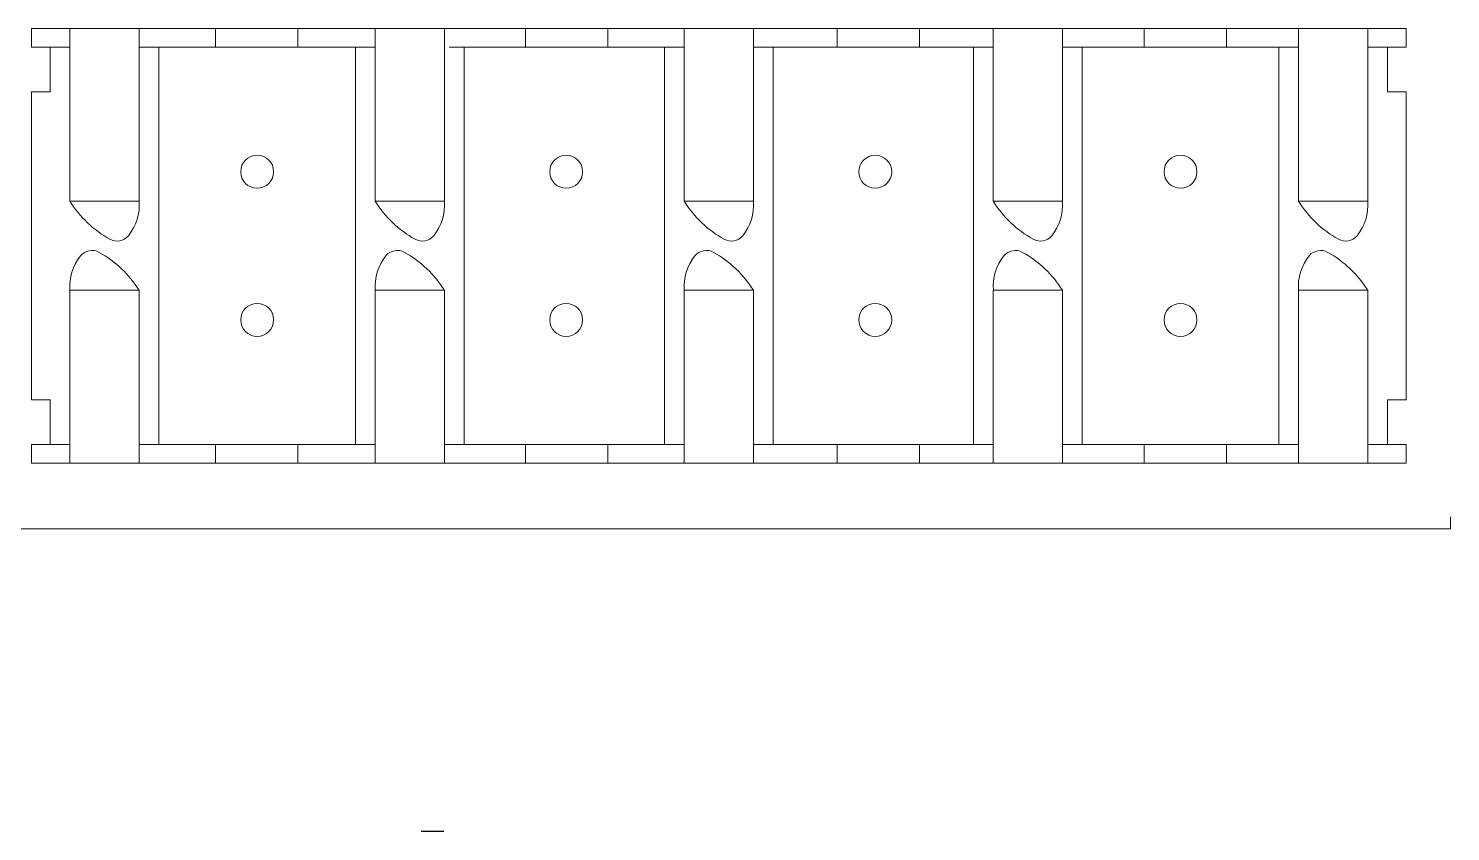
# Model space of a CAD drawing. Header units: millimetres. Extents: x -1589 to 88627, y 12943 to 76663.
# Drawn here: x 40599 to 42834, y 55183 to 56445 of the extents above; entities that cross this region are included whole.
import ezdxf

# ---------------------------------------------------------------- set-up
doc = ezdxf.new("R2010")
doc.units = ezdxf.units.MM
doc.header["$LTSCALE"] = 200
doc.layers.add('7__ALL_ROUNDS', color=7, linetype='Continuous')
doc.layers.add('LINE', color=3, linetype='Continuous', lineweight=0)

# ---------------------------------------------------------------- blocks, each defined once
blk = doc.blocks.new('360 iPatch Cat6 24Port Panel')
at = {"layer": '7__ALL_ROUNDS', "color": 7, "linetype": 'Continuous', "lineweight": 25}
blk.add_line((108735.38, 33181.47), (108732.05, 33181.47), dxfattribs=at)
blk = doc.blocks.new('tr')
at = {"color": 7}
for p, q in [((242.01, 34.15), (242.01, 31.2)), ((458.01, 34.15), (242.01, 34.15)), ((248.03, 34.15), (248.03, 6.99)), ((258.9, 34.15), (258.9, 6.99)), ((270.91, 34.15), (270.91, 31.2)), ((283.84, 34.15), (283.84, 31.2)), ((296.01, 34.15), (296.01, 6.99)), ((306.88, 34.15), (306.88, 6.99)), ((319.61, 34.15), (319.61, 31.2)), ((332.55, 34.15), (332.55, 31.2)), ((344.57, 34.15), (344.57, 6.99)), ((355.45, 34.15), (355.45, 6.99)), ((368.63, 34.15), (368.63, 31.2)), ((381.57, 34.15), (381.57, 31.2)), ((393.14, 34.15), (393.14, 6.99)), ((404.01, 34.15), (404.01, 6.99)), ((416.87, 34.15), (416.87, 31.2)), ((429.81, 34.15), (429.81, 31.2)), ((441.12, 34.15), (441.12, 6.99)), ((451.99, 34.15), (451.99, 6.99)), ((458.01, 34.15), (458.01, 31.2)), ((248.03, 31.2), (242.01, 31.2)), ((244.93, 31.2), (244.93, 24.21)), ((244.93, 31.2), (244.93, 24.21)), ((296.01, 31.2), (258.9, 31.2)), ((262.01, 31.2), (262.01, -31.2)), ((292.9, 31.2), (292.9, -31.2)), ((344.57, 31.2), (307.65, 31.2)), ((309.99, 31.2), (309.99, -31.2)), ((341.47, 31.2), (341.47, -31.2)), ((393.14, 31.2), (355.45, 31.2)), ((358.55, 31.2), (358.55, -31.2)), ((390.03, 31.2), (390.03, -31.2)), ((441.12, 31.2), (404.01, 31.2)), ((407.12, 31.2), (407.12, -31.2)), ((438.01, 31.2), (438.01, -31.2)), ((451.99, 31.2), (458.01, 31.2)), ((455.09, 31.2), (455.09, 24.21)), ((455.09, 31.2), (455.09, 24.21)), ((242.01, 24.21), (242.01, -24.21)), ((244.93, 24.21), (242.01, 24.21)), ((458.01, 24.21), (455.09, 24.21)), ((458.01, 24.21), (458.01, -24.21)), ((258.9, 6.99), (248.03, 6.99)), ((306.88, 6.99), (296.01, 6.99)), ((355.45, 6.99), (344.57, 6.99)), ((404.01, 6.99), (393.14, 6.99)), ((451.99, 6.99), (441.12, 6.99)), ((248.03, -6.99), (258.9, -6.99)), ((248.03, -34.15), (248.03, -6.99)), ((258.9, -34.15), (258.9, -6.99)), ((296.01, -6.99), (306.88, -6.99)), ((296.01, -34.15), (296.01, -6.99)), ((306.88, -34.15), (306.88, -6.99)), ((344.57, -34.15), (344.57, -6.99)), ((344.57, -6.99), (355.45, -6.99)), ((355.45, -34.15), (355.45, -6.99)), ((393.14, -6.99), (404.01, -6.99)), ((393.14, -34.15), (393.14, -6.99)), ((404.01, -34.15), (404.01, -6.99)), ((441.12, -6.99), (451.99, -6.99)), ((441.12, -34.15), (441.12, -6.99)), ((451.99, -34.15), (451.99, -6.99)), ((244.98, -24.21), (242.01, -24.21)), ((244.93, -24.21), (244.93, -31.2)), ((244.93, -24.21), (244.93, -31.2)), ((458.01, -24.21), (455.09, -24.21)), ((455.09, -24.21), (455.09, -31.2)), ((455.09, -24.21), (455.09, -31.2)), ((248.03, -31.2), (242.01, -31.2)), ((242.01, -31.2), (242.01, -34.15)), ((296.05, -31.2), (258.9, -31.2)), ((270.91, -34.15), (270.91, -31.2)), ((283.84, -34.15), (283.84, -31.2)), ((344.57, -31.2), (306.92, -31.2)), ((319.61, -34.15), (319.61, -31.2)), ((332.55, -34.15), (332.55, -31.2)), ((393.14, -31.2), (355.45, -31.2)), ((368.63, -34.15), (368.63, -31.2)), ((381.57, -34.15), (381.57, -31.2)), ((441.12, -31.2), (404.01, -31.2)), ((416.87, -34.15), (416.87, -31.2)), ((429.81, -34.15), (429.81, -31.2)), ((451.99, -31.2), (458.01, -31.2)), ((458.01, -31.2), (458.01, -34.15)), ((458.01, -34.15), (242.01, -34.15)), ((465, -44.45), (18.02, -44.45)), ((465, -42.59), (465, -44.45))]:
    blk.add_line(p, q, dxfattribs=at)
for centre in [(277.46, 11.64), (326.02, 11.64), (374.59, 11.64), (422.56, 11.64), (277.46, -11.64), (326.02, -11.64), (374.59, -11.64), (422.56, -11.64)]:
    blk.add_circle(centre, 2.59, dxfattribs=at)
for centre, radius, start, end in [((262.93, 16.38), 17.61, 212.2336, 240.6267), ((251.44, 6.33), 7.49, 320.7464, 5.0542), ((310.9, 16.38), 17.61, 212.2336, 240.6267), ((299.42, 6.33), 7.49, 320.7464, 5.0542), ((359.47, 16.38), 17.61, 212.2336, 240.6267), ((347.98, 6.33), 7.49, 320.7464, 5.0542), ((408.03, 16.38), 17.61, 212.2336, 240.6267), ((396.54, 6.33), 7.49, 320.7464, 5.0542), ((456.01, 16.38), 17.61, 212.2329, 240.6273), ((444.52, 6.33), 7.49, 320.7464, 5.0542), ((255.44, 3.06), 2.33, 240.4318, 320.673), ((303.42, 3.06), 2.33, 240.4318, 320.673), ((351.98, 3.06), 2.33, 240.4318, 320.673), ((400.55, 3.06), 2.33, 240.4318, 320.673), ((448.52, 3.06), 2.33, 240.4318, 320.673), ((255.5, -6.33), 7.49, 140.7464, 185.0542), ((251.5, -3.06), 2.33, 60.4318, 140.673), ((244.01, -16.38), 17.61, 32.2336, 60.6267), ((303.48, -6.33), 7.49, 140.7464, 185.0542), ((299.47, -3.06), 2.33, 60.4318, 140.673), ((291.99, -16.38), 17.61, 32.2336, 60.6267), ((352.04, -6.33), 7.49, 140.7464, 185.0542), ((348.04, -3.06), 2.33, 60.4318, 140.673), ((340.55, -16.38), 17.61, 32.232, 60.6283), ((400.61, -6.33), 7.49, 140.7464, 185.0542), ((396.6, -3.06), 2.33, 60.4318, 140.673), ((389.12, -16.38), 17.61, 32.2336, 60.6267), ((448.58, -6.33), 7.49, 140.7464, 185.0542), ((444.58, -3.06), 2.33, 60.4318, 140.673), ((437.09, -16.38), 17.61, 32.2336, 60.6267)]:
    blk.add_arc(centre, radius, start, end, dxfattribs=at)

msp = doc.modelspace()

# ---------------------------------------------------------------- block references
at = {"ltscale": 2, "xscale": 10.66757734301063, "yscale": 10.66757734301063, "zscale": 10.66757734301063}
msp.add_blockref('360 iPatch Cat6 24Port Panel', (-1118691.6, -298783), dxfattribs=at)
at = {"layer": 'LINE', "xscale": 10, "yscale": 10, "zscale": 10}
msp.add_blockref('tr', (38183.6, 56103.3), dxfattribs=at)

doc.saveas('drawing.dxf')
